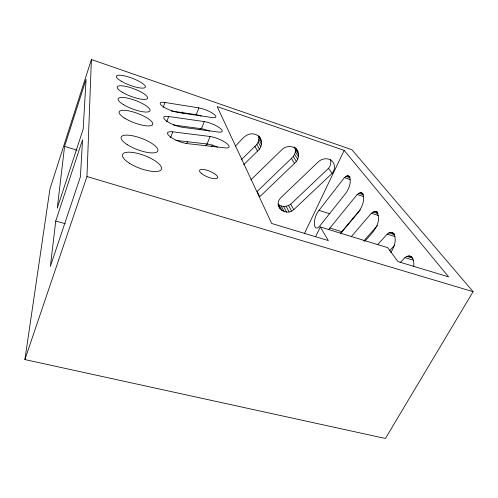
<?xml version="1.0" encoding="UTF-8"?>
<svg xmlns="http://www.w3.org/2000/svg" width="498" height="498" viewBox="0 0 498 498"><rect width="100%" height="100%" fill="white"/><g stroke="black" fill="none" stroke-linecap="round" stroke-linejoin="round"><path stroke-width="0.75" d="M241.2 159.858L254.964 146.294C257.933 143.854 259.751 139.689 258.555 135.904M243.74 164.633L257.522 151.099C262.228 147.551 262.776 140.461 258.979 136.029M295.588 147.981C299.827 152.313 299.454 159.727 294.474 163.344L259.757 196.729L257.242 191.357L291.374 158.42C294.486 155.924 296.335 151.573 294.978 147.682M24.9 359.568L86.963 176.516L91.395 59.53L351.887 149.693L473.1 291.679L385.408 438.47L24.9 359.568L49.962 188.898L91.395 59.53M55.739 221.05L50.385 266.299L80.402 176.802L82.562 139.695L55.739 221.05L65.219 223.677M64.578 146.381L57.264 208.164L83.172 129.2L86.067 79.381L64.578 146.381L77.022 150.209M413.651 266.729C414.143 263.137 413.963 258.568 410.669 256.321L408.895 255.91L406.953 256.364L404.961 257.64L400.143 262.595M163.151 107.481L164.994 102.476L198.87 107.885A11.404 2.77 22.1 0 1 213.673 114.036A11.404 2.77 22.1 0 1 211.868 117.509L177.892 112.417A11.952 3.007 21.4 0 1 162.205 105.956A11.952 3.007 21.4 0 1 164.994 102.476M166.681 121.942L168.716 116.495L204.255 121.587A12.008 3.088 22.2 0 1 219.855 128.054A12.008 3.088 22.2 0 1 218.074 132.014L182.43 127.301A12.618 3.362 21.5 0 1 165.853 120.497A12.618 3.362 21.5 0 1 168.716 116.495M170.602 137.548L172.769 131.827L210.1 136.496A12.674 3.442 22.4 0 1 226.559 143.312A12.674 3.442 22.4 0 1 224.828 147.838L187.391 143.629A13.346 3.779 21.6 0 1 169.837 136.44A13.346 3.779 21.6 0 1 172.769 131.827M171.393 110.986L196.224 114.721L198.87 107.885M173.478 124.998L201.441 128.733L204.255 121.587M175.887 140.392L207.106 143.978L210.1 136.496M304.284 233.848L344.174 150.384L217.184 106.628L271.696 223.484L328.363 240.584L320.307 226.988L315.558 236.78M390.756 252.604C394.348 247.145 397.865 237.851 392.343 232.628L390.749 232.342L388.988 232.865L387.176 234.147L377.758 244.499M318.994 210.38L344.398 177.63L347.156 175.726L348.357 175.769L349.322 176.497C351.837 182.343 348.886 189.296 345.214 194.021L320.65 224.866A10.041 4.04 -72.3 0 1 314.394 224.698A10.041 4.04 -72.3 0 1 318.994 210.38L329.894 213.804M328.549 229.74A10.533 4.457 -72.8 0 1 329.888 228.053L357.172 194.506L360.166 192.62L361.473 192.726L362.538 193.554C365.327 199.698 362.301 207.162 358.255 212.055L340.308 233.487M341.105 232.846A10.477 4.607 -72.7 0 1 342.026 231.788L360.359 209.876M351.395 236.513L371.352 213.237L374.608 211.382L377.534 212.048M363.752 241.038L377.453 225.513M364.592 241.325C371.072 234.645 384.126 221.51 376.052 211.569M389.523 250.78L394.765 245.19M186.19 143.586L187.814 141.936M199.723 129.822L201.348 128.167M205.45 145.771L207.616 143.592M211.202 146.617L212.833 144.98M235.193 146.113C240.609 141.737 244.717 133.333 252.735 133.813C256.19 134.08 259.414 136.153 260.859 139.34M250.824 179.94L282.696 148.902C286.742 145.64 293.328 145.578 296.777 149.761M277.965 204.074C281.364 207.442 287.109 206.975 290.732 204.199L328.518 168.349A10.072 8.871 -35.6 0 0 330.479 159.646M293.733 209.683L332.166 173.354A10.234 8.976 -35.3 0 0 331.998 161.035A10.234 8.976 -35.3 0 0 319.1 161.128L280.455 198.055C272.929 206.496 286.157 216.979 293.733 209.683L290.732 204.199M86.963 176.516L473.1 291.679M408.895 255.91L411.834 256.812M406.953 256.364L412.805 258.151M404.961 257.64L413.72 260.311M329.888 228.053L342.026 231.788M320.307 226.988L387.768 247.68L397.952 261.587L448.617 276.876L344.174 150.384M387.176 234.147L395.207 236.662M390.749 232.342L394.422 233.494M388.988 232.865L394.846 234.701M371.352 213.237L378.685 215.59M374.608 211.382L377.559 212.329M373.008 211.955L378.156 213.605M360.166 192.62L362.98 193.541M358.697 193.23L363.608 194.836M357.172 194.506L363.472 196.567M347.156 175.726L350.007 176.678M345.805 176.36L350.069 177.786M344.398 177.63L350.069 179.517M328.518 168.349L332.166 173.354M295.625 148.286L298.009 151.859M294.194 146.916L294.978 148.093M295.42 149.444L298.601 154.243M295.333 151.921L298.514 156.752M294.592 154.349L297.754 159.211M293.241 156.565L296.378 161.458M291.374 158.42L294.474 163.344M258.885 137.112L261.525 141.787M258.867 139.645L261.494 144.358M258.163 142.129L260.778 146.873M256.831 144.401L259.421 149.176M288.547 205.512L291.511 211.015M254.964 146.294L257.522 151.099M286.126 206.29L289.052 211.806M283.642 206.477L286.524 211.999M281.252 206.066L284.103 211.588M279.117 205.076L281.943 210.586M278.089 204.946L280.187 209.067M182.417 111.95L182.891 113.413M201.441 128.733A11.964 3.187 22.2 0 1 209.571 131.105M207.106 143.978A12.618 3.561 22.4 0 1 217.439 147.178M196.224 114.721A11.361 2.864 22.1 0 1 201.242 116.015M201.491 173.509A9.761 3.056 22.4 0 0 217.072 178.346A9.761 3.056 22.4 0 0 207.224 170.316A9.761 3.056 22.4 0 0 201.491 173.509M127.476 144.8A19.596 6.007 20.6 0 0 157.673 151.286A19.596 6.007 20.6 0 0 133.433 135.954A19.596 6.007 20.6 0 0 127.476 144.8M123.529 104.661A17.013 4.476 20.6 0 0 149.786 111.116A17.013 4.476 20.6 0 0 128.97 98.461A17.013 4.476 20.6 0 0 123.529 104.661M129.287 163.126A20.767 6.779 20.6 0 0 161.259 169.544A20.767 6.779 20.6 0 0 135.45 152.923A20.767 6.779 20.6 0 0 129.287 163.126M122.315 92.273A16.21 4.046 20.6 0 0 147.34 98.666A16.21 4.046 20.6 0 0 127.575 86.808A16.21 4.046 20.6 0 0 122.315 92.273M121.226 81.18A15.488 3.679 20.7 0 0 145.148 87.492A15.488 3.679 20.7 0 0 126.318 76.331A15.488 3.679 20.7 0 0 121.226 81.18M124.867 118.294A17.897 4.968 20.6 0 0 152.475 124.793A17.897 4.968 20.6 0 0 130.495 111.247A17.897 4.968 20.6 0 0 124.867 118.294"/></g></svg>
